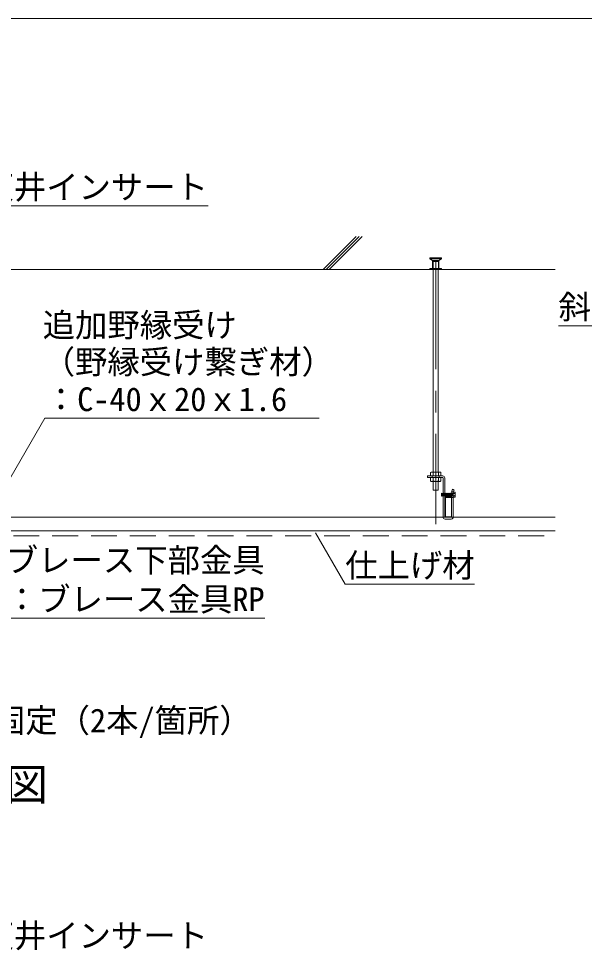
# Model space of a CAD drawing. Units: millimetres at full size, sheet at 1:40; details may follow other scales. Extents: x -7800 to 7800, y -5578 to 5485.
# Drawn here: x -5977 to -4928, y -31 to 1696 of the extents above; entities that cross this region are included whole.
import ezdxf
from ezdxf.enums import TextEntityAlignment as Align

# ---------------------------------------------------------------- set-up
doc = ezdxf.new("R2010")
doc.units = ezdxf.units.MM
doc.header["$LTSCALE"] = 40
doc.linetypes.add('CHAIN1', pattern=[8, 5, -1, 1, -1])
doc.linetypes.add('DASHED1', pattern=[1.8, 1.2, -0.6])
for name, color, linetype, lineweight in [('2-0_中心線', 4, 'CHAIN1', 9), ('2-1_吊り材', 4, 'Continuous', 9), ('2-2_野縁受け', 3, 'Continuous', 18), ('2-3_野縁', 7, 'Continuous', 18), ('2-6_文字', 7, 'Continuous', 18), ('2-9_躯体', 4, 'DASHED1', 9), ('2-C_パネル', 4, 'DASHED1', 9), ('F-2_太線１', 3, 'Continuous', 18)]:
    doc.layers.add(name, color=color, linetype=linetype, lineweight=lineweight)
doc.styles.add('ＭＳ ゴシック', font='')
doc.styles.get('ＭＳ ゴシック').set_extended_font_data('MS Gothic')

msp = doc.modelspace()

# ---------------------------------------------------------------- linework, layer by layer
at = {"layer": '2-0_中心線'}
msp.add_line((-5203.63, 1246.46), (-5203.63, 759.45), dxfattribs=at)
at = {"layer": '2-1_吊り材', "color": 3, "lineweight": 18}
for p, q in [((-5208.13, 1231.36), (-5208.13, 855.66)), ((-5199.13, 1231.36), (-5199.13, 855.66))]:
    msp.add_line(p, q, dxfattribs=at)
at = {"layer": '2-1_吊り材'}
for p, q in [((-5218.63, 845.46), (-5218.63, 848.66)), ((-5190.53, 848.66), (-5218.63, 848.66)), ((-5190.53, 845.46), (-5218.63, 845.46)), ((-5190.03, 844.96), (-5190.03, 813.26)), ((-5186.83, 844.96), (-5186.83, 813.26)), ((-5192.7, 811.67), (-5192.7, 816.36)), ((-5192.38, 816.04), (-5192.07, 811.67)), ((-5192.07, 816.04), (-5191.76, 816.36)), ((-5191.83, 812.72), (-5192.07, 816.04)), ((-5191.83, 812.72), (-5191.76, 811.67)), ((-5191.76, 816.36), (-5191.45, 816.04)), ((-5191.45, 816.04), (-5191.13, 816.04)), ((-5191.45, 816.04), (-5191.25, 813.26)), ((-5191.25, 813.26), (-5191.13, 811.67)), ((-5191.13, 816.04), (-5190.82, 816.36)), ((-5190.94, 813.26), (-5191.13, 816.04)), ((-5190.94, 813.26), (-5190.82, 811.67)), ((-5190.82, 816.36), (-5190.51, 816.04)), ((-5190.51, 816.04), (-5190.2, 816.04)), ((-5190.51, 816.04), (-5190.31, 813.26)), ((-5190.31, 813.26), (-5190.2, 811.67)), ((-5190.03, 813.26), (-5190.03, 809.26)), ((-5186.83, 813.26), (-5186.83, 772.36)), ((-5186.76, 816.04), (-5186.45, 816.04)), ((-5186.76, 816.04), (-5186.56, 813.26)), ((-5186.56, 813.26), (-5186.45, 811.67)), ((-5186.45, 816.04), (-5186.13, 816.36)), ((-5186.25, 813.26), (-5186.45, 816.04)), ((-5186.25, 813.26), (-5186.13, 811.67)), ((-5186.13, 816.36), (-5185.82, 816.04)), ((-5185.82, 816.04), (-5185.51, 816.04)), ((-5185.82, 816.04), (-5185.62, 813.26)), ((-5185.62, 813.26), (-5185.51, 811.67)), ((-5185.51, 816.04), (-5185.2, 816.36)), ((-5185.31, 813.26), (-5185.51, 816.04)), ((-5185.31, 813.26), (-5185.2, 811.67)), ((-5185.2, 816.36), (-5184.88, 816.04)), ((-5184.88, 816.04), (-5184.69, 813.26)), ((-5184.69, 813.26), (-5184.57, 811.67)), ((-5184.37, 813.26), (-5184.57, 816.04)), ((-5184.37, 813.26), (-5184.26, 811.67)), ((-5184.26, 816.36), (-5183.95, 816.04)), ((-5183.95, 816.04), (-5183.63, 816.04)), ((-5183.95, 816.04), (-5183.75, 813.26)), ((-5183.75, 813.26), (-5183.63, 811.67)), ((-5183.63, 816.04), (-5183.32, 816.36)), ((-5183.44, 813.26), (-5183.63, 816.04)), ((-5183.44, 813.26), (-5183.32, 811.67)), ((-5183.32, 816.36), (-5183.01, 816.04)), ((-5183.01, 816.04), (-5182.7, 816.04)), ((-5183.01, 816.04), (-5182.81, 813.26)), ((-5182.81, 813.26), (-5182.7, 811.67)), ((-5182.7, 816.04), (-5182.38, 816.36)), ((-5182.5, 813.26), (-5182.7, 816.04)), ((-5182.5, 813.26), (-5182.38, 811.67)), ((-5182.38, 816.36), (-5182.07, 816.04)), ((-5182.07, 816.04), (-5181.76, 816.04)), ((-5182.07, 816.04), (-5181.87, 813.26)), ((-5181.87, 813.26), (-5181.76, 811.67)), ((-5181.76, 816.04), (-5181.45, 816.36)), ((-5181.56, 813.26), (-5181.76, 816.04)), ((-5181.56, 813.26), (-5181.45, 811.67)), ((-5181.45, 816.36), (-5181.13, 816.04)), ((-5181.13, 816.04), (-5180.82, 816.04)), ((-5181.13, 816.04), (-5180.94, 813.26)), ((-5180.94, 813.26), (-5180.82, 811.67)), ((-5180.82, 816.04), (-5180.51, 816.36)), ((-5180.62, 813.26), (-5180.82, 816.04)), ((-5180.62, 813.26), (-5180.51, 811.67)), ((-5180.51, 816.36), (-5180.2, 816.04)), ((-5180.2, 816.04), (-5179.88, 816.04)), ((-5180.2, 816.04), (-5180, 813.26)), ((-5180, 813.26), (-5179.88, 811.67)), ((-5179.88, 816.04), (-5179.57, 816.36)), ((-5179.69, 813.26), (-5179.88, 816.04)), ((-5179.69, 813.26), (-5179.57, 811.67)), ((-5179.57, 816.36), (-5179.26, 816.04)), ((-5179.26, 816.04), (-5178.95, 816.04)), ((-5179.26, 816.04), (-5179.06, 813.26)), ((-5179.06, 813.26), (-5178.95, 811.67)), ((-5178.95, 816.04), (-5178.63, 816.36)), ((-5178.75, 813.26), (-5178.95, 816.04)), ((-5178.75, 813.26), (-5178.63, 811.67)), ((-5178.63, 816.36), (-5178.32, 816.04)), ((-5178.32, 816.04), (-5178.12, 813.26)), ((-5178.12, 813.26), (-5178.01, 811.67)), ((-5177.81, 813.26), (-5178.01, 816.04)), ((-5177.81, 813.26), (-5177.7, 811.67)), ((-5177.7, 816.36), (-5177.38, 816.04)), ((-5177.38, 816.04), (-5177.07, 816.04)), ((-5177.38, 816.04), (-5177.19, 813.26)), ((-5177.19, 813.26), (-5177.07, 811.67)), ((-5177.07, 816.04), (-5176.76, 816.36)), ((-5176.87, 813.26), (-5177.07, 816.04)), ((-5176.87, 813.26), (-5176.76, 811.67)), ((-5176.76, 816.36), (-5176.45, 816.04)), ((-5176.45, 816.04), (-5176.13, 816.04)), ((-5176.45, 816.04), (-5176.25, 813.26)), ((-5176.25, 813.26), (-5176.13, 811.67)), ((-5176.13, 816.04), (-5175.82, 816.36)), ((-5175.94, 813.26), (-5176.13, 816.04)), ((-5175.94, 813.26), (-5175.82, 811.67)), ((-5175.82, 816.36), (-5175.51, 816.04)), ((-5175.31, 813.26), (-5175.2, 811.67)), ((-5172.22, 823.8), (-5174.54, 818.71)), ((-5172.22, 823.8), (-5169.31, 822.47)), ((-5172.07, 816.36), (-5171.76, 816.04)), ((-5171.76, 816.04), (-5171.45, 816.04)), ((-5171.76, 816.04), (-5171.45, 811.67)), ((-5171.61, 817.44), (-5169.31, 822.47)), ((-5171.45, 816.04), (-5171.13, 816.36)), ((-5171.45, 816.04), (-5171.13, 811.67)), ((-5171.13, 818.48), (-5171.13, 813.26)), ((-5171.13, 818.48), (-5168.3, 818.48)), ((-5168.3, 816.17), (-5171.13, 816.17)), ((-5171.13, 809.24), (-5171.13, 813.26)), ((-5167.63, 812.11), (-5167.63, 817.32)), ((-5167.63, 810.39), (-5167.63, 812.11)), ((-5192.7, 811.67), (-5192.38, 811.36)), ((-5192.38, 811.36), (-5192.07, 811.67)), ((-5192.07, 811.67), (-5191.83, 811.67)), ((-5191.83, 811.67), (-5191.76, 811.67)), ((-5191.76, 811.67), (-5191.45, 811.36)), ((-5191.45, 811.36), (-5191.13, 811.67)), ((-5191.13, 811.67), (-5190.82, 811.67)), ((-5190.82, 811.67), (-5190.51, 811.36)), ((-5190.51, 811.36), (-5190.2, 811.67)), ((-5190.2, 811.67), (-5190.03, 811.67)), ((-5190.03, 809.26), (-5190.03, 780.26)), ((-5186.83, 811.43), (-5186.76, 811.36)), ((-5186.83, 809.26), (-5186.83, 780.26)), ((-5186.76, 811.36), (-5186.45, 811.67)), ((-5186.45, 811.67), (-5186.13, 811.67)), ((-5186.13, 811.67), (-5185.82, 811.36)), ((-5185.82, 811.36), (-5185.51, 811.67)), ((-5185.51, 811.67), (-5185.2, 811.67)), ((-5185.2, 811.67), (-5184.88, 811.36)), ((-5184.88, 811.36), (-5184.57, 811.67)), ((-5184.57, 811.67), (-5184.26, 811.67)), ((-5184.26, 811.67), (-5183.95, 811.36)), ((-5183.95, 811.36), (-5183.63, 811.67)), ((-5183.63, 811.67), (-5183.32, 811.67)), ((-5183.32, 811.67), (-5183.01, 811.36)), ((-5183.01, 811.36), (-5182.7, 811.67)), ((-5182.7, 811.67), (-5182.38, 811.67)), ((-5182.38, 811.67), (-5182.07, 811.36)), ((-5182.07, 811.36), (-5181.76, 811.67)), ((-5181.76, 811.67), (-5181.45, 811.67)), ((-5181.45, 811.67), (-5181.13, 811.36)), ((-5181.13, 811.36), (-5180.82, 811.67)), ((-5180.82, 811.67), (-5180.51, 811.67)), ((-5180.51, 811.67), (-5180.2, 811.36)), ((-5180.2, 811.36), (-5179.88, 811.67)), ((-5179.88, 811.67), (-5179.57, 811.67)), ((-5179.57, 811.67), (-5179.26, 811.36)), ((-5179.26, 811.36), (-5178.95, 811.67)), ((-5178.95, 811.67), (-5178.63, 811.67)), ((-5178.63, 811.67), (-5178.32, 811.36)), ((-5178.32, 811.36), (-5178.01, 811.67)), ((-5178.01, 811.67), (-5177.7, 811.67)), ((-5177.7, 811.67), (-5177.38, 811.36)), ((-5177.38, 811.36), (-5177.07, 811.67)), ((-5177.07, 811.67), (-5176.76, 811.67)), ((-5176.76, 811.67), (-5176.45, 811.36)), ((-5176.45, 811.36), (-5176.13, 811.67)), ((-5176.13, 811.67), (-5175.82, 811.67)), ((-5175.82, 811.67), (-5175.51, 811.36)), ((-5175.51, 811.36), (-5175.2, 811.67)), ((-5175.2, 811.67), (-5174.98, 811.67)), ((-5174.33, 772.36), (-5174.33, 809.86)), ((-5172.07, 811.67), (-5171.76, 811.36)), ((-5171.76, 811.36), (-5171.59, 811.53)), ((-5171.59, 811.53), (-5171.45, 811.67)), ((-5171.45, 811.67), (-5171.13, 811.67)), ((-5168.3, 811.55), (-5171.13, 811.55)), ((-5171.13, 772.36), (-5171.13, 809.86)), ((-5168.3, 809.24), (-5171.13, 809.24)), ((-5190.03, 780.26), (-5190.03, 772.36)), ((-5174.83, 771.86), (-5186.33, 771.86)), ((-5174.83, 768.66), (-5186.33, 768.66))]:
    msp.add_line(p, q, dxfattribs=at)
at = {"layer": '2-1_吊り材', "color": 7, "lineweight": 18}
for p, q in [((-5212.12, 855.66), (-5213.43, 854.9)), ((-5213.43, 848.66), (-5213.43, 854.9)), ((-5193.83, 848.66), (-5213.43, 848.66)), ((-5195.15, 855.66), (-5212.12, 855.66)), ((-5208.53, 848.66), (-5208.53, 854.9)), ((-5198.73, 848.66), (-5198.73, 854.9)), ((-5195.15, 855.66), (-5193.83, 854.9)), ((-5193.83, 848.66), (-5193.83, 854.9)), ((-5213.43, 845.46), (-5213.43, 839.22)), ((-5213.43, 845.46), (-5193.83, 845.46)), ((-5212.12, 838.46), (-5213.43, 839.22)), ((-5212.12, 838.46), (-5195.15, 838.46)), ((-5208.53, 845.46), (-5208.53, 839.22)), ((-5208.13, 838.46), (-5208.13, 822.27)), ((-5199.13, 838.46), (-5199.13, 822.27)), ((-5198.73, 845.46), (-5198.73, 839.22)), ((-5195.15, 838.46), (-5193.83, 839.22)), ((-5193.83, 845.46), (-5193.83, 839.22)), ((-5208.13, 822.27), (-5199.13, 822.27))]:
    msp.add_line(p, q, dxfattribs=at)
at = {"layer": '2-1_吊り材', "color": 7, "linetype": 'DASHED1', "lineweight": 18}
for p, q in [((-5210.13, 848.66), (-5210.13, 845.46)), ((-5197.13, 848.66), (-5197.13, 845.46))]:
    msp.add_line(p, q, dxfattribs=at)
at = {"layer": '2-1_吊り材', "linetype": 'DASHED1'}
for p, q in [((-5190.2, 816.04), (-5189.88, 816.36)), ((-5189.88, 811.67), (-5190.2, 816.04)), ((-5189.57, 816.04), (-5189.26, 811.67)), ((-5189.26, 816.04), (-5188.95, 816.36)), ((-5189.26, 816.04), (-5188.95, 811.67)), ((-5188.95, 816.36), (-5188.63, 816.04)), ((-5188.63, 816.04), (-5188.32, 816.04)), ((-5188.63, 816.04), (-5188.32, 811.67)), ((-5188.32, 816.04), (-5188.01, 811.67)), ((-5187.7, 816.04), (-5187.38, 816.04)), ((-5187.7, 816.04), (-5187.38, 811.67)), ((-5187.38, 816.04), (-5187.07, 816.36)), ((-5187.38, 816.04), (-5187.07, 811.67)), ((-5187.07, 816.36), (-5186.76, 816.04)), ((-5175.51, 816.04), (-5175.2, 816.04)), ((-5175.2, 816.04), (-5174.88, 816.36)), ((-5175.2, 816.04), (-5174.88, 811.67)), ((-5174.88, 816.36), (-5174.57, 816.04)), ((-5174.57, 816.04), (-5174.26, 816.04)), ((-5174.57, 816.04), (-5174.26, 811.67)), ((-5174.48, 818.86), (-5170.96, 818.86)), ((-5174.26, 816.04), (-5173.95, 816.36)), ((-5174.26, 816.04), (-5173.95, 811.67)), ((-5173.95, 816.36), (-5173.63, 816.04)), ((-5173.63, 816.04), (-5173.32, 816.04)), ((-5173.63, 816.04), (-5173.32, 811.67)), ((-5173.32, 816.04), (-5173.01, 816.36)), ((-5173.32, 816.04), (-5173.01, 811.67)), ((-5173.01, 816.36), (-5172.7, 816.04)), ((-5172.7, 816.04), (-5172.38, 816.04)), ((-5172.7, 816.04), (-5172.38, 811.67)), ((-5172.38, 816.04), (-5172.07, 816.36)), ((-5172.38, 816.04), (-5172.07, 811.67)), ((-5189.88, 811.67), (-5190.03, 811.67)), ((-5189.88, 811.67), (-5189.57, 811.36)), ((-5189.57, 811.36), (-5189.26, 811.67)), ((-5189.26, 811.67), (-5188.95, 811.67)), ((-5188.95, 811.67), (-5188.63, 811.36)), ((-5188.63, 811.36), (-5188.32, 811.67)), ((-5188.32, 811.67), (-5188.01, 811.67)), ((-5187.38, 811.67), (-5187.07, 811.67)), ((-5187.07, 811.67), (-5186.83, 811.43)), ((-5174.98, 811.67), (-5174.88, 811.67)), ((-5174.88, 811.67), (-5174.57, 811.36)), ((-5174.57, 811.36), (-5174.26, 811.67)), ((-5174.33, 808.86), (-5171.13, 808.86)), ((-5174.26, 811.67), (-5173.95, 811.67)), ((-5173.95, 811.67), (-5173.63, 811.36)), ((-5173.63, 811.36), (-5173.32, 811.67)), ((-5173.32, 811.67), (-5173.01, 811.67)), ((-5173.01, 811.67), (-5172.7, 811.36)), ((-5172.7, 811.36), (-5172.38, 811.67)), ((-5172.38, 811.67), (-5172.07, 811.67))]:
    msp.add_line(p, q, dxfattribs=at)
at = {"layer": '2-1_吊り材'}
for points in [[(-5192.7, 816.36), (-5192.38, 816.04), (-5192.07, 816.04)], [(-5184.88, 816.04), (-5184.57, 816.04), (-5184.26, 816.36)], [(-5178.32, 816.04), (-5178.01, 816.04), (-5177.7, 816.36)]]:
    msp.add_lwpolyline(points, dxfattribs=at)
at = {"layer": '2-1_吊り材', "linetype": 'DASHED1'}
for points in [[(-5189.88, 816.36), (-5189.57, 816.04), (-5189.26, 816.04)], [(-5188.32, 816.04), (-5188.01, 816.36), (-5187.7, 816.04)], [(-5188.01, 811.67), (-5187.7, 811.36), (-5187.38, 811.67)]]:
    msp.add_lwpolyline(points, dxfattribs=at)
at = {"layer": '2-1_吊り材', "color": 7, "lineweight": 18}
for centre, radius, start, end in [((-5210.23, 848.89), 6.81, 96.34293, 118.04131), ((-5211.15, 850.78), 4.88, 57.57117, 88.04457), ((-5203.63, 839.44), 16.22, 72.41203, 107.58795), ((-5196.12, 850.78), 4.88, 91.95541, 122.42882), ((-5197.04, 848.89), 6.81, 61.95868, 83.65706), ((-5210.23, 845.23), 6.81, 241.95868, 263.65706), ((-5211.15, 843.33), 4.88, 271.95541, 302.42882), ((-5203.63, 854.67), 16.22, 252.41203, 287.58795), ((-5196.12, 843.33), 4.88, 237.57117, 268.04457), ((-5197.04, 845.23), 6.81, 276.34293, 298.04131)]:
    msp.add_arc(centre, radius, start, end, dxfattribs=at)
at = {"layer": '2-1_吊り材'}
for centre, radius, start, end in [((-5190.53, 844.96), 3.7, 0, 90), ((-5190.53, 844.96), 0.5, 0, 90), ((-5168.98, 815.18), 6.59, 147.55348, 196.97393), ((-5164.16, 814.53), 11.19, 186.50573, 204.65012), ((-5165.44, 814.45), 6.85, 154.20268, 190.06447), ((-5164.85, 814.51), 7.36, 189.79252, 206.47268), ((-5168.97, 817.32), 1.33, 299.99998, 59.99998), ((-5171.97, 813.86), 4.33, 336.38391, 32.20422), ((-5171.97, 813.86), 4.33, 327.79576, 336.38391), ((-5174.33, 809.86), 3.2, 0, 25.34616), ((-5168.97, 810.39), 1.33, 299.99998, 60), ((-5186.33, 772.36), 3.7, 180, 270), ((-5186.33, 772.36), 0.5, 180, 270), ((-5174.83, 772.36), 3.7, 270, 0), ((-5174.83, 772.36), 0.5, 270, 0)]:
    msp.add_arc(centre, radius, start, end, dxfattribs=at)
at = {"layer": '2-2_野縁受け'}
for p, q in [((-5186.83, 807.66), (-5186.83, 774.06)), ((-5185.63, 774.06), (-5185.63, 807.66)), ((-5184.63, 809.86), (-5174.83, 809.86)), ((-5184.63, 808.66), (-5174.83, 808.66)), ((-5174.83, 808.66), (-5174.83, 809.86)), ((-5184.63, 771.86), (-5174.83, 771.86))]:
    msp.add_line(p, q, dxfattribs=at)
msp.add_lwpolyline([(-5184.63, 773.06), (-5174.83, 773.06), (-5174.83, 771.86)], dxfattribs=at)
for centre, radius, start, end in [((-5184.63, 807.66), 2.2, 90, 180), ((-5184.63, 807.66), 1, 90, 180), ((-5184.63, 774.06), 2.2, 180, 270), ((-5184.63, 774.06), 1, 180, 270)]:
    msp.add_arc(centre, radius, start, end, dxfattribs=at)
at = {"layer": '2-3_野縁', "color": 3}
for p, q in [((-6988.59, 771.86), (-4982.07, 771.86)), ((-7282.6, 746.86), (-4982.07, 746.86))]:
    msp.add_line(p, q, dxfattribs=at)
at = {"layer": '2-6_文字'}
for p, q in [((-6045.83, 1348.99), (-5625.83, 1348.99)), ((-4375.78, 1126.63), (-4975.78, 1126.63)), ((-5999.96, 831.69), (-5928.46, 955.54)), ((-5928.46, 955.54), (-5419.71, 955.54)), ((-5426.76, 743.36), (-5371.51, 647.67)), ((-5371.51, 647.67), (-5131.51, 647.67)), ((-6000.77, 584.85), (-5520.77, 584.85))]:
    msp.add_line(p, q, dxfattribs=at)
at = {"layer": '2-9_躯体', "color": 7, "linetype": 'Continuous', "lineweight": 18}
for p, q in [((-5351.14, 1292.55), (-5412.33, 1231.36)), ((-5345.41, 1292.62), (-5406.67, 1231.36)), ((-5339.76, 1292.62), (-5401.02, 1231.36)), ((-7282.6, 1231.36), (-4982.07, 1231.36))]:
    msp.add_line(p, q, dxfattribs=at)
at = {"layer": '2-9_躯体'}
for p, q in [((-5192.63, 1252.86), (-5214.63, 1252.86)), ((-5192.63, 1250.86), (-5214.63, 1250.86)), ((-5209.63, 1247.86), (-5209.63, 1232.86)), ((-5197.63, 1247.86), (-5209.63, 1247.86)), ((-5208.63, 1246.36), (-5208.63, 1231.36)), ((-5208.63, 1246.36), (-5208.13, 1246.36)), ((-5198.63, 1246.36), (-5208.13, 1246.36)), ((-5198.63, 1246.36), (-5198.63, 1231.36)), ((-5197.63, 1247.86), (-5197.63, 1232.86)), ((-5214.63, 1232.86), (-5214.63, 1231.36)), ((-5192.63, 1232.86), (-5214.63, 1232.86)), ((-5192.63, 1231.36), (-5214.63, 1231.36)), ((-5196.63, 1231.36), (-5210.63, 1231.36)), ((-5192.63, 1232.86), (-5192.63, 1231.36))]:
    msp.add_line(p, q, dxfattribs=at)
for points in [[(-5214.63, 1252.86), (-5214.63, 1250.86), (-5209.63, 1247.86)], [(-5192.63, 1252.86), (-5192.63, 1250.86), (-5197.63, 1247.86)]]:
    msp.add_lwpolyline(points, dxfattribs=at)
at = {"layer": '2-C_パネル'}
for p, q in [((-7282.6, 746.86), (-4982.07, 746.86)), ((-7282.6, 737.36), (-4982.07, 737.36))]:
    msp.add_line(p, q, dxfattribs=at)
at = {"layer": 'F-2_太線１'}
msp.add_line((-7638.18, 1696.25), (-2068.18, 1696.25), dxfattribs=at)

# ---------------------------------------------------------------- texts
at = {"layer": '2-6_文字', "style": 'ＭＳ ゴシック'}
for s, p in [('天井インサート', (-6045.83, 1348.99)), ('斜め部材上端取付金具', (-4975.78, 1126.63)), ('追加野縁受け', (-5932.37, 1093.09)), ('（野縁受け繋ぎ材）', (-5932.37, 1024.8)), ('：C-40ｘ20ｘ1.6', (-5928.46, 955.54)), ('ブレース下部金具', (-6000.77, 657.35)), ('仕上げ材', (-5371.51, 647.67)), ('：ブレース金具RP', (-6000.77, 584.85)), ('※２：追加野縁受け（野縁受け繋ぎ材）のビス固定（2本/箇所）', (-7284.78, 360.23)), ('天井インサート', (-6045.83, -38.62))]:
    msp.add_text(s, height=43.99, dxfattribs=at).set_placement(p, align=Align.BOTTOM_LEFT)
at = {"layer": '2-6_文字', "color": 3, "style": 'ＭＳ ゴシック'}
msp.add_text('野縁受け方向断面図', height=58.65, dxfattribs=at).set_placement((-6642.37, 229.82), align=Align.BOTTOM_LEFT)

doc.saveas('drawing.dxf')
